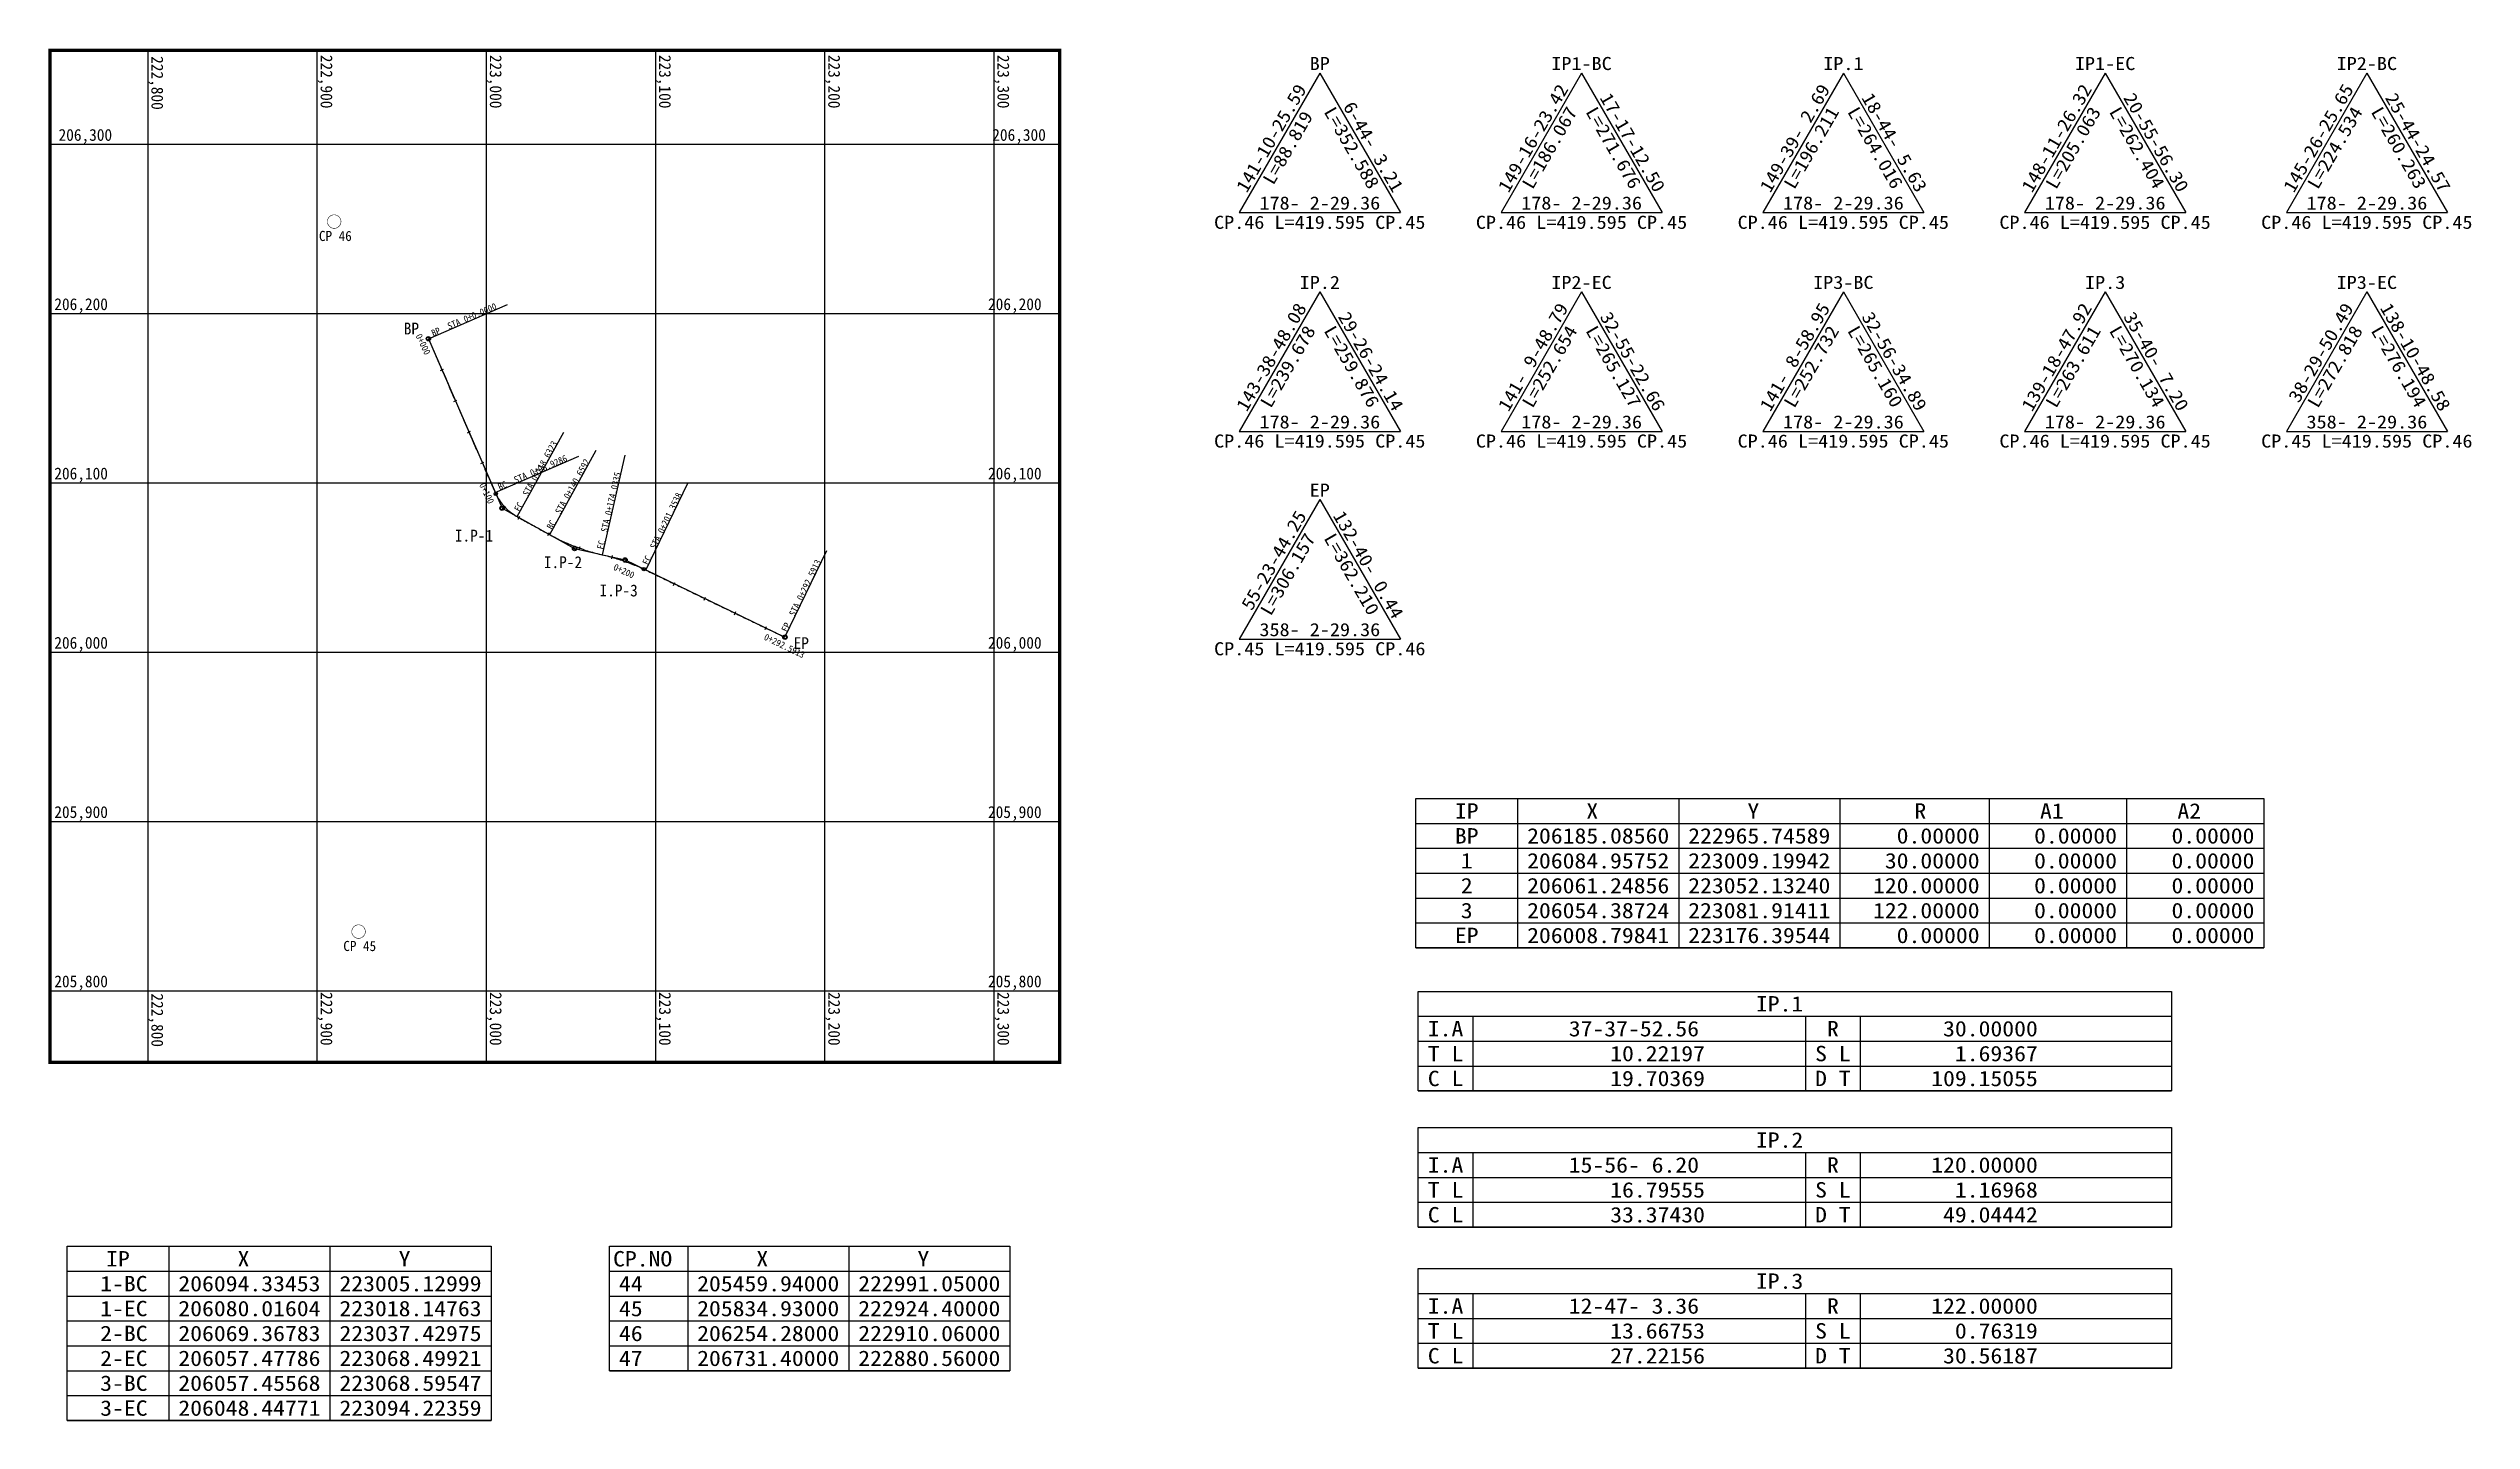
# Model space of a CAD drawing. Extents: x 222601 to 224033, y 205341 to 206152.
import ezdxf
from ezdxf.enums import TextEntityAlignment as Align

# ---------------------------------------------------------------- set-up
doc = ezdxf.new("R2010")
doc.units = 0
doc.header["$LTSCALE"] = 10
doc.header["$MEASUREMENT"] = 0
doc.layers.get('0').update_dxf_attribs({"linetype": 'CONTINUOUS'})
for name, color, linetype in [('CA-ALGN-CNTL', 2, 'CONTINUOUS'), ('CA-ALGN-IPLN', 1, 'CONTINUOUS'), ('CA-ALGN-SUBL', 1, 'CONTINUOUS'), ('CA-ALGN-SUBS', 2, 'CONTINUOUS'), ('CA-ALGN-SUBT', 2, 'CONTINUOUS'), ('CA-ALGN-TEXT', 3, 'CONTINUOUS'), ('CA-TABL-LIN1', 4, 'CONTINUOUS'), ('CA-TABL-LIN2', 1, 'CONTINUOUS'), ('CA-TABL-TEX1', 6, 'CONTINUOUS'), ('CA-TABL-TEX2', 3, 'CONTINUOUS'), ('CV-GRID-LINE', 1, 'CONTINUOUS'), ('CV-GRID-TEXT', 4, 'CONTINUOUS'), ('CV-LEAL', 1, 'CONTINUOUS'), ('CV-SURV-SYMB', 3, 'CONTINUOUS'), ('CV-SURV-TEXT', 3, 'CONTINUOUS'), ('CV-TEXT', 3, 'CONTINUOUS'), ('CZ-LIN1', 7, 'CONTINUOUS')]:
    doc.layers.add(name, color=color, linetype=linetype)
doc.styles.add('GTXT', font='DotumChe.ttf')
doc.styles.add('SHS', font='DotumChe.ttf')

# ---------------------------------------------------------------- blocks, each defined once
blk = doc.blocks.new('CVSVCPM')
at = {"const_width": 0.15}
blk.add_lwpolyline([(0, 2, -1), (0, -2, -1), (0, 2)], format="xyb", dxfattribs=at)
at = {"style": 'GTXT', "flags": 1}
blk.add_attdef('NO', text='', height=2.5, dxfattribs=at).set_placement((0, 4.76), align=Align.MIDDLE)

msp = doc.modelspace()

# ---------------------------------------------------------------- linework, layer by layer
at = {"layer": 'CA-ALGN-CNTL'}
msp.add_lwpolyline([(222826, 205980.2), (222826.4, 205979.3), (222826.8, 205978.3), (222827.2, 205977.4), (222827.6, 205976.5), (222828, 205975.6), (222828.4, 205974.7), (222828.8, 205973.8), (222829.2, 205972.8), (222829.6, 205971.9), (222830, 205971), (222830.4, 205970.1), (222830.8, 205969.2), (222831.2, 205968.3), (222831.6, 205967.3), (222832, 205966.4), (222832.4, 205965.5), (222832.8, 205964.6), (222833.2, 205963.7), (222833.6, 205962.8), (222834, 205961.8), (222834.4, 205960.9), (222834.8, 205960), (222835.2, 205959.1), (222835.6, 205958.2), (222836, 205957.2), (222836.4, 205956.3), (222836.8, 205955.4), (222837.2, 205954.5), (222837.6, 205953.6), (222838, 205952.7), (222838.3, 205951.7), (222838.7, 205950.8), (222839.1, 205949.9), (222839.5, 205949), (222839.9, 205948.1), (222840.3, 205947.2), (222840.7, 205946.2), (222841.1, 205945.3), (222841.5, 205944.4), (222841.9, 205943.5), (222842.3, 205942.6), (222842.7, 205941.7), (222843.1, 205940.7), (222843.5, 205939.8), (222843.9, 205938.9), (222844.3, 205938), (222844.7, 205937.1), (222845.1, 205936.1), (222845.5, 205935.2), (222845.9, 205934.3), (222846.3, 205933.4), (222846.7, 205932.5), (222847.1, 205931.6), (222847.5, 205930.6), (222847.9, 205929.7), (222848.3, 205928.8), (222848.7, 205927.9), (222849.1, 205927), (222849.5, 205926.1), (222849.9, 205925.1), (222850.3, 205924.2), (222850.7, 205923.3), (222851.1, 205922.4), (222851.5, 205921.5), (222851.9, 205920.6), (222852.3, 205919.6), (222852.7, 205918.7), (222853.1, 205917.8), (222853.5, 205916.9), (222853.9, 205916), (222854.3, 205915), (222854.7, 205914.1), (222855.1, 205913.2), (222855.5, 205912.3), (222855.9, 205911.4), (222856.3, 205910.5), (222856.7, 205909.5), (222857.1, 205908.6), (222857.5, 205907.7), (222857.9, 205906.8), (222858.3, 205905.9), (222858.7, 205905), (222859.1, 205904), (222859.4, 205903.1), (222859.8, 205902.2), (222860.2, 205901.3), (222860.6, 205900.4), (222861, 205899.5), (222861.4, 205898.5), (222861.8, 205897.6), (222862.2, 205896.7), (222862.6, 205895.8), (222863, 205894.9), (222863.4, 205893.9), (222863.8, 205893), (222864.2, 205892.1), (222864.6, 205891.2), (222865, 205890.3), (222865.4, 205889.4), (222865.4, 205889.4), (222865.8, 205888.5), (222866.3, 205887.6), (222866.8, 205886.7), (222867.3, 205885.8), (222867.8, 205885), (222868.4, 205884.1), (222868.9, 205883.3), (222869.6, 205882.5), (222870.2, 205881.8), (222870.9, 205881), (222871.6, 205880.3), (222872.3, 205879.6), (222873, 205878.9), (222873.8, 205878.3), (222874.5, 205877.7), (222875.3, 205877.1), (222876.2, 205876.5), (222877, 205875.9), (222877.9, 205875.4), (222878.4, 205875.1), (222878.7, 205874.9), (222879.6, 205874.4), (222880.5, 205874), (222881.4, 205873.5), (222882.2, 205873), (222883.1, 205872.5), (222884, 205872), (222884.9, 205871.5), (222885.7, 205871.1), (222886.6, 205870.6), (222887.5, 205870.1), (222888.4, 205869.6), (222889.2, 205869.1), (222890.1, 205868.6), (222891, 205868.2), (222891.9, 205867.7), (222892.7, 205867.2), (222893.6, 205866.7), (222894.5, 205866.2), (222895.4, 205865.7), (222896.2, 205865.3), (222897.1, 205864.8), (222897.7, 205864.5), (222898, 205864.3), (222898.9, 205863.8), (222899.8, 205863.4), (222900.6, 205862.9), (222901.5, 205862.4), (222902.4, 205862), (222903.3, 205861.5), (222904.2, 205861.1), (222905.1, 205860.7), (222906, 205860.3), (222906.9, 205859.9), (222907.9, 205859.5), (222908.8, 205859.1), (222909.7, 205858.7), (222910.6, 205858.3), (222911.6, 205857.9), (222912.5, 205857.6), (222913.4, 205857.2), (222914.4, 205856.9), (222915.3, 205856.5), (222916.2, 205856.2), (222917.2, 205855.9), (222918.1, 205855.5), (222919.1, 205855.2), (222920, 205854.9), (222921, 205854.6), (222922, 205854.4), (222922.9, 205854.1), (222923.9, 205853.8), (222924.8, 205853.5), (222925.8, 205853.3), (222926.8, 205853), (222927.8, 205852.8), (222928.7, 205852.6), (222928.8, 205852.6), (222928.9, 205852.6), (222929.7, 205852.4), (222930.7, 205852.1), (222931.6, 205851.9), (222932.6, 205851.6), (222933.6, 205851.4), (222934.5, 205851.1), (222935.5, 205850.8), (222936.5, 205850.5), (222937.4, 205850.2), (222938.4, 205849.9), (222939.3, 205849.6), (222940.3, 205849.3), (222941.2, 205849), (222942.2, 205848.7), (222943.1, 205848.3), (222944, 205848), (222945, 205847.6), (222945.9, 205847.3), (222946.8, 205846.9), (222947.8, 205846.5), (222948.7, 205846.2), (222949.6, 205845.8), (222950.5, 205845.4), (222951.4, 205845), (222952.4, 205844.5), (222953.3, 205844.1), (222954.2, 205843.7), (222954.5, 205843.5), (222955.1, 205843.3), (222956, 205842.8), (222956.9, 205842.4), (222957.8, 205842), (222958.7, 205841.5), (222959.6, 205841.1), (222960.5, 205840.7), (222961.4, 205840.2), (222962.3, 205839.8), (222963.2, 205839.4), (222964.1, 205838.9), (222965, 205838.5), (222965.9, 205838), (222966.8, 205837.6), (222967.7, 205837.2), (222968.6, 205836.7), (222969.5, 205836.3), (222970.4, 205835.9), (222971.3, 205835.4), (222972.2, 205835), (222973.1, 205834.6), (222974, 205834.1), (222974.9, 205833.7), (222975.8, 205833.3), (222976.7, 205832.8), (222977.6, 205832.4), (222978.5, 205832), (222979.4, 205831.5), (222980.3, 205831.1), (222981.2, 205830.7), (222982.1, 205830.2), (222983, 205829.8), (222983.9, 205829.4), (222984.8, 205828.9), (222985.7, 205828.5), (222986.6, 205828.1), (222987.5, 205827.6), (222988.4, 205827.2), (222989.3, 205826.7), (222990.2, 205826.3), (222991.1, 205825.9), (222992, 205825.4), (222992.9, 205825), (222993.8, 205824.6), (222994.7, 205824.1), (222995.6, 205823.7), (222996.5, 205823.3), (222997.4, 205822.8), (222998.3, 205822.4), (222999.2, 205822), (223000.1, 205821.5), (223001, 205821.1), (223001.9, 205820.7), (223002.8, 205820.2), (223003.7, 205819.8), (223004.6, 205819.4), (223005.5, 205818.9), (223006.4, 205818.5), (223007.3, 205818.1), (223008.2, 205817.6), (223009.1, 205817.2), (223010, 205816.8), (223010.9, 205816.3), (223011.8, 205815.9), (223012.7, 205815.4), (223013.6, 205815), (223014.5, 205814.6), (223015.4, 205814.1), (223016.3, 205813.7), (223017.2, 205813.3), (223018.1, 205812.8), (223019, 205812.4), (223019.9, 205812), (223020.8, 205811.5), (223021.7, 205811.1), (223022.6, 205810.7), (223023.5, 205810.2), (223024.4, 205809.8), (223025.3, 205809.4), (223026.2, 205808.9), (223027.1, 205808.5), (223028, 205808.1), (223028.9, 205807.6), (223029.8, 205807.2), (223030.7, 205806.8), (223031.6, 205806.3), (223032.5, 205805.9), (223033.4, 205805.5), (223034.3, 205805), (223035.2, 205804.6), (223036.1, 205804.2), (223036.7, 205803.9), (223036.7, 205803.9)], dxfattribs=at)
at = {"layer": 'CA-ALGN-IPLN'}
msp.add_lwpolyline([(222826, 205980.2), (222869.5, 205880.1), (222912.4, 205856.3), (222942.2, 205849.5), (223036.7, 205803.9)], dxfattribs=at)
at = {"layer": 'CA-ALGN-SUBL', "linetype": 'Continuous'}
for p, q in [((222826, 205980.2), (222872.8, 206000.5)), ((222878.4, 205875.1), (222906, 205925)), ((222865.4, 205889.4), (222914.9, 205910.9)), ((222897.7, 205864.5), (222925.2, 205914.4)), ((222928.8, 205852.6), (222942.3, 205911.5)), ((222954.5, 205843.5), (222979.3, 205894.9)), ((223036.7, 205803.9), (223061.4, 205855.2))]:
    msp.add_line(p, q, dxfattribs=at)
at = {"layer": 'CA-ALGN-SUBS', "linetype": 'Continuous'}
for p, q in [((222833.1, 205961.4), (222834.9, 205962.2)), ((222841, 205943.1), (222842.8, 205943.9)), ((222849, 205924.7), (222850.8, 205925.5)), ((222856.9, 205906.4), (222858.8, 205907.2)), ((222864.9, 205888), (222866.7, 205888.9)), ((222879.1, 205873.6), (222880.1, 205875.3)), ((222896.6, 205863.9), (222897.6, 205865.7)), ((222915, 205855.6), (222915.6, 205857.5)), ((222934.3, 205850.1), (222934.8, 205852.1)), ((222952.8, 205843.2), (222953.7, 205845)), ((222970.8, 205834.5), (222971.7, 205836.3)), ((222988.9, 205825.8), (222989.7, 205827.6)), ((223006.9, 205817.2), (223007.7, 205819)), ((223024.9, 205808.5), (223025.8, 205810.3))]:
    msp.add_line(p, q, dxfattribs=at)
for centre, radius in [((222826, 205980.2), 1.3), ((222826, 205980.2), 1), ((222865.8, 205888.5), 1), ((222869.5, 205880.1), 1.3), ((222869.5, 205880.1), 1), ((222912.4, 205856.3), 1.3), ((222912.4, 205856.3), 1), ((222942.2, 205849.5), 1.3), ((222942.2, 205849.5), 1), ((222953.3, 205844.1), 1), ((223036.7, 205803.9), 1.3), ((223036.7, 205803.9), 1)]:
    msp.add_circle(centre, radius, dxfattribs=at)
at = {"layer": 'CA-TABL-LIN1', "linetype": 'Continuous'}
for p, q in [((223409.5, 205708.6), (223910.7, 205708.6)), ((223409.5, 205620.4), (223409.5, 205708.6)), ((223469.7, 205708.6), (223469.7, 205620.4)), ((223910.7, 205708.6), (223910.7, 205620.4)), ((223409.5, 205693.9), (223910.7, 205693.9)), ((223910.7, 205620.4), (223409.5, 205620.4)), ((223409.5, 205620.4), (223910.7, 205620.4)), ((223411, 205594.7), (223856.2, 205594.7)), ((223411, 205535.9), (223411, 205594.7)), ((223856.2, 205594.7), (223856.2, 205535.9)), ((223411, 205580), (223856.2, 205580)), ((223443.2, 205580), (223443.2, 205535.9)), ((223639.9, 205580), (223639.9, 205535.9)), ((223672.1, 205580), (223672.1, 205535.9)), ((223856.2, 205535.9), (223411, 205535.9)), ((223411, 205535.9), (223856.2, 205535.9)), ((223411, 205514.2), (223856.2, 205514.2)), ((223411, 205455.4), (223411, 205514.2)), ((223856.2, 205514.2), (223856.2, 205455.4)), ((223411, 205499.5), (223856.2, 205499.5)), ((223443.2, 205499.5), (223443.2, 205455.4)), ((223639.9, 205499.5), (223639.9, 205455.4)), ((223672.1, 205499.5), (223672.1, 205455.4)), ((223856.2, 205455.4), (223411, 205455.4)), ((223411, 205455.4), (223856.2, 205455.4)), ((222612.4, 205444.1), (222863, 205444.1)), ((222612.4, 205341.2), (222612.4, 205444.1)), ((222672.6, 205444.1), (222672.6, 205341.2)), ((222863, 205444.1), (222863, 205341.2)), ((222933, 205444.1), (223169.6, 205444.1)), ((222933, 205370.6), (222933, 205444.1)), ((222979.2, 205444.1), (222979.2, 205370.6)), ((223169.6, 205444.1), (223169.6, 205370.6)), ((222612.4, 205429.4), (222863, 205429.4)), ((222933, 205429.4), (223169.6, 205429.4)), ((223411, 205430.9), (223856.2, 205430.9)), ((223411, 205372.1), (223411, 205430.9)), ((223856.2, 205430.9), (223856.2, 205372.1)), ((223411, 205416.2), (223856.2, 205416.2)), ((223443.2, 205416.2), (223443.2, 205372.1)), ((223639.9, 205416.2), (223639.9, 205372.1)), ((223672.1, 205416.2), (223672.1, 205372.1)), ((223169.6, 205370.6), (222933, 205370.6)), ((222933, 205370.6), (223169.6, 205370.6)), ((223856.2, 205372.1), (223411, 205372.1)), ((223411, 205372.1), (223856.2, 205372.1)), ((222863, 205341.2), (222612.4, 205341.2)), ((222612.4, 205341.2), (222863, 205341.2))]:
    msp.add_line(p, q, dxfattribs=at)
at = {"layer": 'CA-TABL-LIN2', "color": 9, "linetype": 'Continuous'}
for p, q in [((223564.9, 205708.6), (223564.9, 205620.4)), ((223660.1, 205708.6), (223660.1, 205620.4)), ((223748.3, 205708.6), (223748.3, 205620.4)), ((223829.5, 205708.6), (223829.5, 205620.4)), ((223409.5, 205679.2), (223910.7, 205679.2)), ((223409.5, 205664.5), (223910.7, 205664.5)), ((223409.5, 205649.8), (223910.7, 205649.8)), ((223409.5, 205635.1), (223910.7, 205635.1)), ((223411, 205565.3), (223856.2, 205565.3)), ((223411, 205550.6), (223856.2, 205550.6)), ((223411, 205484.8), (223856.2, 205484.8)), ((223411, 205470.1), (223856.2, 205470.1)), ((222767.8, 205444.1), (222767.8, 205341.2)), ((223074.4, 205444.1), (223074.4, 205370.6)), ((222612.4, 205414.7), (222863, 205414.7)), ((222933, 205414.7), (223169.6, 205414.7)), ((222612.4, 205400), (222863, 205400)), ((222933, 205400), (223169.6, 205400)), ((223411, 205401.5), (223856.2, 205401.5)), ((222612.4, 205385.3), (222863, 205385.3)), ((222933, 205385.3), (223169.6, 205385.3)), ((223411, 205386.8), (223856.2, 205386.8)), ((222612.4, 205370.6), (222863, 205370.6)), ((222612.4, 205355.9), (222863, 205355.9))]:
    msp.add_line(p, q, dxfattribs=at)
at = {"layer": 'CV-GRID-LINE'}
for p, q in [((222660.3, 205552.7), (222660.3, 206150.6)), ((222760.3, 205552.7), (222760.3, 206150.6)), ((222860.3, 205552.7), (222860.3, 206150.6)), ((222960.3, 205552.7), (222960.3, 206150.6)), ((223060.3, 205552.7), (223060.3, 206150.6)), ((223160.3, 205552.7), (223160.3, 206150.6)), ((222602.4, 206095.1), (222760.3, 206095.1)), ((222760.3, 206095.1), (222860.3, 206095.1)), ((222860.3, 206095.1), (222960.3, 206095.1)), ((222960.3, 206095.1), (223060.3, 206095.1)), ((223060.3, 206095.1), (223199, 206095.1)), ((222602.4, 205995.1), (223199, 205995.1)), ((222660.3, 205895.1), (222660.3, 205995.1)), ((222760.3, 205895.1), (222760.3, 205995.1)), ((222760.3, 205995.1), (222860.3, 205995.1)), ((222860.3, 205895.1), (222860.3, 205995.1)), ((222860.3, 205995.1), (222960.3, 205995.1)), ((222960.3, 205895.1), (222960.3, 205995.1)), ((222960.3, 205995.1), (223060.3, 205995.1)), ((223060.3, 205895.1), (223060.3, 205995.1)), ((223060.3, 205995.1), (223199, 205995.1)), ((222602.4, 205895.1), (222760.3, 205895.1)), ((222660.3, 205795.1), (222660.3, 205895.1)), ((222760.3, 205795.1), (222760.3, 205895.1)), ((222760.3, 205895.1), (222860.3, 205895.1)), ((222860.3, 205795.1), (222860.3, 205895.1)), ((222860.3, 205895.1), (222960.3, 205895.1)), ((222960.3, 205795.1), (222960.3, 205895.1)), ((222960.3, 205895.1), (223060.3, 205895.1)), ((223060.3, 205795.1), (223060.3, 205895.1)), ((223060.3, 205895.1), (223199, 205895.1)), ((222602.4, 205795.1), (222760.3, 205795.1)), ((222660.3, 205595.1), (222660.3, 205795.1)), ((222760.3, 205552.7), (222760.3, 205795.1)), ((222760.3, 205795.1), (222860.3, 205795.1)), ((222860.3, 205552.7), (222860.3, 205795.1)), ((222860.3, 205795.1), (222960.3, 205795.1)), ((222960.3, 205552.7), (222960.3, 205795.1)), ((222960.3, 205795.1), (223060.3, 205795.1)), ((223060.3, 205552.7), (223060.3, 205795.1)), ((223060.3, 205795.1), (223199, 205795.1)), ((223160.3, 205552.7), (223160.3, 205795.1)), ((222602.4, 205695.1), (222760.3, 205695.1)), ((222760.3, 205695.1), (222860.3, 205695.1)), ((222860.3, 205695.1), (222960.3, 205695.1)), ((222960.3, 205695.1), (223060.3, 205695.1)), ((223060.3, 205695.1), (223199, 205695.1)), ((222602.4, 205595.1), (223199, 205595.1))]:
    msp.add_line(p, q, dxfattribs=at)
at = {"layer": 'CV-LEAL'}
for p, q in [((223352.8, 206137.1), (223305.2, 206054.7)), ((223352.8, 206137.1), (223400.4, 206054.7)), ((223507.5, 206137.1), (223459.9, 206054.7)), ((223507.5, 206137.1), (223555.1, 206054.7)), ((223662.2, 206137.1), (223614.6, 206054.7)), ((223662.2, 206137.1), (223709.8, 206054.7)), ((223816.9, 206137.1), (223769.3, 206054.7)), ((223816.9, 206137.1), (223864.5, 206054.7)), ((223971.6, 206137.1), (223924, 206054.7)), ((223971.6, 206137.1), (224019.2, 206054.7)), ((223305.2, 206054.7), (223400.4, 206054.7)), ((223459.9, 206054.7), (223555.1, 206054.7)), ((223614.6, 206054.7), (223709.8, 206054.7)), ((223769.3, 206054.7), (223864.5, 206054.7)), ((223924, 206054.7), (224019.2, 206054.7)), ((223352.8, 206007.8), (223305.2, 205925.4)), ((223352.8, 206007.8), (223400.4, 205925.4)), ((223507.5, 206007.8), (223459.9, 205925.4)), ((223507.5, 206007.8), (223555.1, 205925.4)), ((223662.2, 206007.8), (223614.6, 205925.4)), ((223662.2, 206007.8), (223709.8, 205925.4)), ((223816.9, 206007.8), (223769.3, 205925.4)), ((223816.9, 206007.8), (223864.5, 205925.4)), ((223971.6, 206007.8), (223924, 205925.4)), ((223971.6, 206007.8), (224019.2, 205925.4)), ((223305.2, 205925.4), (223400.4, 205925.4)), ((223459.9, 205925.4), (223555.1, 205925.4)), ((223614.6, 205925.4), (223709.8, 205925.4)), ((223769.3, 205925.4), (223864.5, 205925.4)), ((223924, 205925.4), (224019.2, 205925.4)), ((223352.8, 205885.2), (223305.2, 205802.7)), ((223352.8, 205885.2), (223400.4, 205802.7)), ((223305.2, 205802.7), (223400.4, 205802.7))]:
    msp.add_line(p, q, dxfattribs=at)
at = {"layer": 'CZ-LIN1', "const_width": 2}
msp.add_lwpolyline([(222602.4, 206150.6), (223199, 206150.6), (223199, 205552.7), (222602.4, 205552.7)], close=True, dxfattribs=at)

# ---------------------------------------------------------------- block references
at = {"layer": 'CV-SURV-SYMB', "xscale": 2, "yscale": 2}
for p in [(222770.3, 206049.4), (222784.7, 205630)]:
    msp.add_blockref('CVSVCPM', p, dxfattribs=at)

# ---------------------------------------------------------------- texts
at = {"layer": 'CA-ALGN-SUBT', "style": 'SHS'}
for s, rotation, p in [('BP  STA 0+0.0000', 23.4599, (222828.8, 205981.4)), ('EC  STA 0+118.6323', 61.0911, (222879.9, 205877.7)), ('BC  STA 0+98.9286', 23.4599, (222868.1, 205890.6)), ('BC  STA 0+140.6592', 61.0911, (222899.1, 205867.1)), ('EC  STA 0+174.0335', 77.0262, (222929.4, 205855.5)), ('EC  STA 0+201.3538', 64.2419, (222955.8, 205846.2)), ('EP  STA 0+292.5913', 64.2419, (223038, 205806.6))]:
    msp.add_text(s, height=4, rotation=rotation, dxfattribs=at).set_placement(p)
at = {"layer": 'CA-ALGN-TEXT', "style": 'SHS'}
for s, p in [('BP', (222811.4, 205982.7)), ('I.P-1', (222841.6, 205860.4)), ('I.P-2', (222894.2, 205844.7)), ('I.P-3', (222927.1, 205828)), ('EP', (223041.8, 205796.9))]:
    msp.add_text(s, height=7, dxfattribs=at).set_placement(p)
for s, rotation, p in [('0+000', 295.5061, (222818.3, 205981.9)), ('0+100', 295.5061, (222855.9, 205893.9)), ('0+200', 334.8777, (222934.9, 205843.9)), ('0+292.5913', 334.2419, (223023.9, 205802.6))]:
    msp.add_text(s, height=4, rotation=rotation, dxfattribs=at).set_placement(p)
at = {"layer": 'CA-TABL-TEX1', "style": 'SHS', "width": 1.128305}
for s, p, p2 in [('IP', (223432.6, 205696.7), (223446.6, 205696.7)), ('X', (223510.3, 205696.7), (223517.3, 205696.7)), ('Y', (223605.5, 205696.7), (223612.5, 205696.7)), ('R', (223704.2, 205696.7), (223711.2, 205696.7)), ('A1', (223778.4, 205696.7), (223792.4, 205696.7)), ('A2', (223859.6, 205696.7), (223873.6, 205696.7)), ('BP', (223432.6, 205682), (223446.6, 205682)), ('1', (223436.1, 205667.3), (223443.1, 205667.3)), ('2', (223436.1, 205652.6), (223443.1, 205652.6)), ('3', (223436.1, 205637.9), (223443.1, 205637.9)), ('EP', (223432.6, 205623.2), (223446.6, 205623.2)), ('IP.1', (223610.5, 205582.8), (223638.5, 205582.8)), ('I.A', (223416.6, 205568.1), (223437.6, 205568.1)), ('R', (223652.5, 205568.1), (223659.5, 205568.1)), ('T L', (223416.6, 205553.4), (223437.6, 205553.4)), ('S L', (223645.5, 205553.4), (223666.5, 205553.4)), ('C L', (223416.6, 205538.7), (223437.6, 205538.7)), ('D T', (223645.5, 205538.7), (223666.5, 205538.7)), ('IP.2', (223610.5, 205502.3), (223638.5, 205502.3)), ('I.A', (223416.6, 205487.6), (223437.6, 205487.6)), ('R', (223652.5, 205487.6), (223659.5, 205487.6)), ('T L', (223416.6, 205472.9), (223437.6, 205472.9)), ('S L', (223645.5, 205472.9), (223666.5, 205472.9)), ('C L', (223416.6, 205458.2), (223437.6, 205458.2)), ('D T', (223645.5, 205458.2), (223666.5, 205458.2)), ('IP', (222635.5, 205432.2), (222649.5, 205432.2)), ('X', (222713.2, 205432.2), (222720.2, 205432.2)), ('Y', (222808.4, 205432.2), (222815.4, 205432.2)), ('CP.NO', (222935.1, 205432.2), (222970.1, 205432.2)), ('X', (223019.8, 205432.2), (223026.8, 205432.2)), ('Y', (223115, 205432.2), (223122, 205432.2)), ('  1-BC', (222618, 205417.5), (222660, 205417.5)), ('44', (222938.6, 205417.5), (222952.6, 205417.5)), ('IP.3', (223610.5, 205419), (223638.5, 205419)), ('  1-EC', (222618, 205402.8), (222660, 205402.8)), ('45', (222938.6, 205402.8), (222952.6, 205402.8)), ('I.A', (223416.6, 205404.3), (223437.6, 205404.3)), ('R', (223652.5, 205404.3), (223659.5, 205404.3)), ('  2-BC', (222618, 205388.1), (222660, 205388.1)), ('46', (222938.6, 205388.1), (222952.6, 205388.1)), ('T L', (223416.6, 205389.6), (223437.6, 205389.6)), ('S L', (223645.5, 205389.6), (223666.5, 205389.6)), ('  2-EC', (222618, 205373.4), (222660, 205373.4)), ('47', (222938.6, 205373.4), (222952.6, 205373.4)), ('C L', (223416.6, 205374.9), (223437.6, 205374.9)), ('D T', (223645.5, 205374.9), (223666.5, 205374.9)), ('  3-BC', (222618, 205358.7), (222660, 205358.7)), ('  3-EC', (222618, 205344), (222660, 205344))]:
    msp.add_text(s, height=9.1, dxfattribs=at).set_placement(p, p2, align=Align.FIT)
at = {"layer": 'CA-TABL-TEX2', "style": 'SHS', "width": 1.128305}
for s, p, p2 in [('206185.08560', (223475.3, 205682), (223559.3, 205682)), ('222965.74589', (223570.5, 205682), (223654.5, 205682)), ('    0.00000', (223665.7, 205682), (223742.7, 205682)), ('   0.00000', (223753.9, 205682), (223823.9, 205682)), ('   0.00000', (223835.1, 205682), (223905.1, 205682)), ('206084.95752', (223475.3, 205667.3), (223559.3, 205667.3)), ('223009.19942', (223570.5, 205667.3), (223654.5, 205667.3)), ('   30.00000', (223665.7, 205667.3), (223742.7, 205667.3)), ('   0.00000', (223753.9, 205667.3), (223823.9, 205667.3)), ('   0.00000', (223835.1, 205667.3), (223905.1, 205667.3)), ('206061.24856', (223475.3, 205652.6), (223559.3, 205652.6)), ('223052.13240', (223570.5, 205652.6), (223654.5, 205652.6)), ('  120.00000', (223665.7, 205652.6), (223742.7, 205652.6)), ('   0.00000', (223753.9, 205652.6), (223823.9, 205652.6)), ('   0.00000', (223835.1, 205652.6), (223905.1, 205652.6)), ('206054.38724', (223475.3, 205637.9), (223559.3, 205637.9)), ('223081.91411', (223570.5, 205637.9), (223654.5, 205637.9)), ('  122.00000', (223665.7, 205637.9), (223742.7, 205637.9)), ('   0.00000', (223753.9, 205637.9), (223823.9, 205637.9)), ('   0.00000', (223835.1, 205637.9), (223905.1, 205637.9)), ('206008.79841', (223475.3, 205623.2), (223559.3, 205623.2)), ('223176.39544', (223570.5, 205623.2), (223654.5, 205623.2)), ('    0.00000', (223665.7, 205623.2), (223742.7, 205623.2)), ('   0.00000', (223753.9, 205623.2), (223823.9, 205623.2)), ('   0.00000', (223835.1, 205623.2), (223905.1, 205623.2)), ('37-37-52.56', (223499.9, 205568.1), (223576.9, 205568.1)), ('37-37-52.56', (223499.9, 205568.1), (223576.9, 205568.1)), ('    30.00000', (223693.1, 205568.1), (223777.1, 205568.1)), ('    10.22197', (223496.4, 205553.4), (223580.4, 205553.4)), ('     1.69367', (223693.1, 205553.4), (223777.1, 205553.4)), ('    19.70369', (223496.4, 205538.7), (223580.4, 205538.7)), ('   109.15055', (223693.1, 205538.7), (223777.1, 205538.7)), ('15-56- 6.20', (223499.9, 205487.6), (223576.9, 205487.6)), ('15-56- 6.20', (223499.9, 205487.6), (223576.9, 205487.6)), ('   120.00000', (223693.1, 205487.6), (223777.1, 205487.6)), ('    16.79555', (223496.4, 205472.9), (223580.4, 205472.9)), ('     1.16968', (223693.1, 205472.9), (223777.1, 205472.9)), ('    33.37430', (223496.4, 205458.2), (223580.4, 205458.2)), ('    49.04442', (223693.1, 205458.2), (223777.1, 205458.2)), ('206094.33453', (222678.2, 205417.5), (222762.2, 205417.5)), ('223005.12999', (222773.4, 205417.5), (222857.4, 205417.5)), ('205459.94000', (222984.8, 205417.5), (223068.8, 205417.5)), ('222991.05000', (223080, 205417.5), (223164, 205417.5)), ('206080.01604', (222678.2, 205402.8), (222762.2, 205402.8)), ('223018.14763', (222773.4, 205402.8), (222857.4, 205402.8)), ('205834.93000', (222984.8, 205402.8), (223068.8, 205402.8)), ('222924.40000', (223080, 205402.8), (223164, 205402.8)), ('12-47- 3.36', (223499.9, 205404.3), (223576.9, 205404.3)), ('12-47- 3.36', (223499.9, 205404.3), (223576.9, 205404.3)), ('   122.00000', (223693.1, 205404.3), (223777.1, 205404.3)), ('206069.36783', (222678.2, 205388.1), (222762.2, 205388.1)), ('223037.42975', (222773.4, 205388.1), (222857.4, 205388.1)), ('206254.28000', (222984.8, 205388.1), (223068.8, 205388.1)), ('222910.06000', (223080, 205388.1), (223164, 205388.1)), ('    13.66753', (223496.4, 205389.6), (223580.4, 205389.6)), ('     0.76319', (223693.1, 205389.6), (223777.1, 205389.6)), ('206057.47786', (222678.2, 205373.4), (222762.2, 205373.4)), ('223068.49921', (222773.4, 205373.4), (222857.4, 205373.4)), ('206731.40000', (222984.8, 205373.4), (223068.8, 205373.4)), ('222880.56000', (223080, 205373.4), (223164, 205373.4)), ('    27.22156', (223496.4, 205374.9), (223580.4, 205374.9)), ('    30.56187', (223693.1, 205374.9), (223777.1, 205374.9)), ('206057.45568', (222678.2, 205358.7), (222762.2, 205358.7)), ('223068.59547', (222773.4, 205358.7), (222857.4, 205358.7)), ('206048.44771', (222678.2, 205344), (222762.2, 205344)), ('223094.22359', (222773.4, 205344), (222857.4, 205344))]:
    msp.add_text(s, height=9.1, dxfattribs=at).set_placement(p, p2, align=Align.FIT)
at = {"layer": 'CV-GRID-TEXT', "style": 'SHS'}
for s, p in [('222,800', (222662.3, 206147.1)), ('222,900', (222762.3, 206147.9)), ('223,000', (222862.3, 206147.9)), ('223,100', (222962.3, 206147.9)), ('223,200', (223062.3, 206147.9)), ('223,300', (223162.3, 206147.9)), ('222,800', (222662.3, 205593.5)), ('222,900', (222762.3, 205594.3)), ('223,000', (222862.3, 205594.3)), ('223,100', (222962.3, 205594.3)), ('223,200', (223062.3, 205594.3)), ('223,300', (223162.3, 205594.3))]:
    msp.add_text(s, height=7, rotation=270, dxfattribs=at).set_placement(p)
for s, p in [('206,300', (222607.4, 206097.1)), ('206,300', (223159.2, 206097.1)), ('206,200', (222604.9, 205997.1)), ('206,200', (223156.7, 205997.1)), ('206,100', (222604.9, 205897.1)), ('206,100', (223156.7, 205897.1)), ('206,000', (222604.9, 205797.1)), ('206,000', (223156.7, 205797.1)), ('205,900', (222604.9, 205697.1)), ('205,900', (223156.7, 205697.1)), ('205,800', (222604.9, 205597.1)), ('205,800', (223156.7, 205597.1))]:
    msp.add_text(s, height=7, dxfattribs=at).set_placement(p)
at = {"layer": 'CV-SURV-TEXT', "style": 'SHS', "width": 1.128305}
for s, p, p2 in [('BP', (223346.8, 206138.9), (223358.7, 206138.9)), ('IP1-BC', (223489.6, 206138.9), (223525.3, 206138.9)), ('IP.1', (223650.3, 206138.9), (223674.1, 206138.9)), ('IP1-EC', (223799, 206138.9), (223834.7, 206138.9)), ('IP2-BC', (223953.7, 206138.9), (223989.4, 206138.9)), ('CP.46', (223290.3, 206045.1), (223320, 206045.1)), ('CP.45', (223385.5, 206045.1), (223415.2, 206045.1)), ('CP.46', (223445, 206045.1), (223474.7, 206045.1)), ('CP.45', (223540.2, 206045.1), (223569.9, 206045.1)), ('CP.46', (223599.7, 206045.1), (223629.4, 206045.1)), ('CP.45', (223694.9, 206045.1), (223724.6, 206045.1)), ('CP.46', (223754.4, 206045.1), (223784.1, 206045.1)), ('CP.45', (223849.6, 206045.1), (223879.3, 206045.1)), ('CP.46', (223909.1, 206045.1), (223938.8, 206045.1)), ('CP.45', (224004.3, 206045.1), (224034, 206045.1)), ('IP.2', (223340.9, 206009.6), (223364.7, 206009.6)), ('IP2-EC', (223489.6, 206009.6), (223525.3, 206009.6)), ('IP3-BC', (223644.3, 206009.6), (223680, 206009.6)), ('IP.3', (223805, 206009.6), (223828.8, 206009.6)), ('IP3-EC', (223953.7, 206009.6), (223989.4, 206009.6)), ('CP.46', (223290.3, 205915.9), (223320, 205915.9)), ('CP.45', (223385.5, 205915.9), (223415.2, 205915.9)), ('CP.46', (223445, 205915.9), (223474.7, 205915.9)), ('CP.45', (223540.2, 205915.9), (223569.9, 205915.9)), ('CP.46', (223599.7, 205915.9), (223629.4, 205915.9)), ('CP.45', (223694.9, 205915.9), (223724.6, 205915.9)), ('CP.46', (223754.4, 205915.9), (223784.1, 205915.9)), ('CP.45', (223849.6, 205915.9), (223879.3, 205915.9)), ('CP.45', (223909.1, 205915.9), (223938.8, 205915.9)), ('CP.46', (224004.3, 205915.9), (224034, 205915.9)), ('EP', (223346.8, 205886.9), (223358.7, 205886.9)), ('CP.45', (223290.3, 205793.2), (223320, 205793.2)), ('CP.46', (223385.5, 205793.2), (223415.2, 205793.2))]:
    msp.add_text(s, height=7.73, dxfattribs=at).set_placement(p, p2, align=Align.FIT)
at = {"layer": 'CV-SURV-TEXT', "style": 'SHS'}
for s, p in [('CP 46', (222761.3, 206037.9)), ('CP 45', (222775.7, 205618.5))]:
    msp.add_text(s, height=6, dxfattribs=at).set_placement(p)
at = {"layer": 'CV-TEXT', "style": 'SHS', "width": 1.128305}
for s, height, rotation, p, p2 in [('141-10-25.59', 7.735, 60, (223309.6, 206065.9), (223345.3, 206127.7)), ('149-16-23.42', 7.735, 60, (223464.3, 206065.9), (223500, 206127.7)), (' 17-17-12.50', 7.735, 300, (223515, 206127.7), (223550.7, 206065.9)), ('149-39- 2.69', 7.735, 60, (223619, 206065.9), (223654.7, 206127.7)), (' 18-44- 5.63', 7.735, 300, (223669.7, 206127.7), (223705.4, 206065.9)), ('148-11-26.32', 7.735, 60, (223773.7, 206065.9), (223809.4, 206127.7)), (' 20-55-56.30', 7.735, 300, (223824.4, 206127.7), (223860.1, 206065.9)), ('145-26-25.65', 7.735, 60, (223928.4, 206065.9), (223964.1, 206127.7)), (' 25-44-24.57', 7.735, 300, (223979.1, 206127.7), (224014.8, 206065.9)), ('L=88.819', 7.73, 60, (223325.3, 206070.5), (223349.1, 206111.7)), ('L=352.588', 7.73, 300, (223354.9, 206114.3), (223381.7, 206067.9)), ('  6-44- 3.21', 7.735, 300, (223360.3, 206127.7), (223396, 206065.9)), ('L=186.067', 7.73, 60, (223478.5, 206067.9), (223505.3, 206114.3)), ('L=271.676', 7.73, 300, (223509.6, 206114.3), (223536.4, 206067.9)), ('L=196.211', 7.73, 60, (223633.2, 206067.9), (223660, 206114.3)), ('L=264.016', 7.73, 300, (223664.3, 206114.3), (223691.1, 206067.9)), ('L=205.063', 7.73, 60, (223787.9, 206067.9), (223814.7, 206114.3)), ('L=262.404', 7.73, 300, (223819, 206114.3), (223845.8, 206067.9)), ('L=224.534', 7.73, 60, (223942.6, 206067.9), (223969.4, 206114.3)), ('L=260.263', 7.73, 300, (223973.7, 206114.3), (224000.5, 206067.9)), ('143-38-48.08', 7.735, 60, (223309.6, 205936.6), (223345.3, 205998.4)), (' 29-26-24.14', 7.735, 300, (223360.3, 205998.4), (223396, 205936.6)), ('141- 9-48.79', 7.735, 60, (223464.3, 205936.6), (223500, 205998.4)), (' 32-55-22.66', 7.735, 300, (223515, 205998.4), (223550.7, 205936.6)), ('141- 8-58.95', 7.735, 60, (223619, 205936.6), (223654.7, 205998.4)), (' 32-56-34.89', 7.735, 300, (223669.7, 205998.4), (223705.4, 205936.6)), ('139-18-47.92', 7.735, 60, (223773.7, 205936.6), (223809.4, 205998.4)), (' 35-40- 7.20', 7.735, 300, (223824.4, 205998.4), (223860.1, 205936.6)), (' 38-29-50.49', 7.735, 60, (223928.4, 205936.6), (223964.1, 205998.4)), ('138-10-48.58', 7.735, 300, (223979.1, 205998.4), (224014.8, 205936.6)), ('L=239.678', 7.73, 60, (223323.8, 205938.7), (223350.6, 205985)), ('L=259.876', 7.73, 300, (223354.9, 205985), (223381.7, 205938.7)), ('L=252.654', 7.73, 60, (223478.5, 205938.7), (223505.3, 205985)), ('L=265.127', 7.73, 300, (223509.6, 205985), (223536.4, 205938.7)), ('L=252.732', 7.73, 60, (223633.2, 205938.7), (223660, 205985)), ('L=265.160', 7.73, 300, (223664.3, 205985), (223691.1, 205938.7)), ('L=263.611', 7.73, 60, (223787.9, 205938.7), (223814.7, 205985)), ('L=270.134', 7.73, 300, (223819, 205985), (223845.8, 205938.7)), ('L=272.818', 7.73, 60, (223942.6, 205938.7), (223969.4, 205985)), ('L=276.194', 7.73, 300, (223973.7, 205985), (224000.5, 205938.7)), (' 55-23-44.25', 7.735, 60, (223309.6, 205813.9), (223345.3, 205875.7)), ('132-40- 0.44', 7.735, 300, (223360.3, 205875.7), (223396, 205813.9)), ('L=306.157', 7.73, 60, (223323.8, 205816), (223350.6, 205862.4)), ('L=362.210', 7.73, 300, (223354.9, 205862.4), (223381.7, 205816))]:
    msp.add_text(s, height=height, rotation=rotation, dxfattribs=at).set_placement(p, p2, align=Align.FIT)
for s, height, p, p2 in [('178- 2-29.36', 7.735, (223317.1, 206056.5), (223388.5, 206056.5)), ('178- 2-29.36', 7.735, (223471.8, 206056.5), (223543.2, 206056.5)), ('178- 2-29.36', 7.735, (223626.5, 206056.5), (223697.9, 206056.5)), ('178- 2-29.36', 7.735, (223781.2, 206056.5), (223852.6, 206056.5)), ('178- 2-29.36', 7.735, (223935.9, 206056.5), (224007.3, 206056.5)), ('L=419.595', 7.73, (223326, 206045.1), (223379.5, 206045.1)), ('L=419.595', 7.73, (223480.7, 206045.1), (223534.2, 206045.1)), ('L=419.595', 7.73, (223635.4, 206045.1), (223688.9, 206045.1)), ('L=419.595', 7.73, (223790.1, 206045.1), (223843.6, 206045.1)), ('L=419.595', 7.73, (223944.8, 206045.1), (223998.3, 206045.1)), ('178- 2-29.36', 7.735, (223317.1, 205927.2), (223388.5, 205927.2)), ('178- 2-29.36', 7.735, (223471.8, 205927.2), (223543.2, 205927.2)), ('178- 2-29.36', 7.735, (223626.5, 205927.2), (223697.9, 205927.2)), ('178- 2-29.36', 7.735, (223781.2, 205927.2), (223852.6, 205927.2)), ('358- 2-29.36', 7.735, (223935.9, 205927.2), (224007.3, 205927.2)), ('L=419.595', 7.73, (223326, 205915.9), (223379.5, 205915.9)), ('L=419.595', 7.73, (223480.7, 205915.9), (223534.2, 205915.9)), ('L=419.595', 7.73, (223635.4, 205915.9), (223688.9, 205915.9)), ('L=419.595', 7.73, (223790.1, 205915.9), (223843.6, 205915.9)), ('L=419.595', 7.73, (223944.8, 205915.9), (223998.3, 205915.9)), ('358- 2-29.36', 7.735, (223317.1, 205804.5), (223388.5, 205804.5)), ('L=419.595', 7.73, (223326, 205793.2), (223379.5, 205793.2))]:
    msp.add_text(s, height=height, dxfattribs=at).set_placement(p, p2, align=Align.FIT)

doc.saveas('drawing.dxf')
